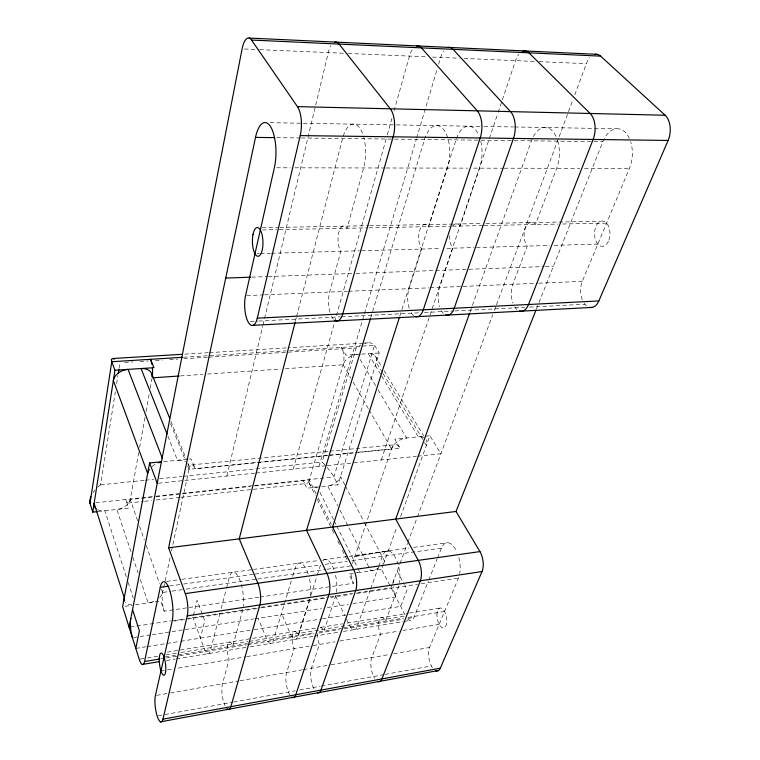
<?xml version="1.0" encoding="UTF-8"?>
<svg xmlns="http://www.w3.org/2000/svg" width="760" height="760" viewBox="0 0 760 760"><rect width="100%" height="100%" fill="white"/><g stroke="black" fill="none" stroke-linecap="round" stroke-linejoin="round"><path stroke-width="0.57" stroke-dasharray="3.8 2.85" d="M98.762 486.286L100.586 484.832L115.349 391.827M116.631 383.686L117.923 375.544M119.035 368.572L119.956 362.757M137.665 520.781L130.255 499.5L138.795 452M139.621 447.374L145.036 417.249M146.082 411.464L149.197 394.088M150.243 388.293L152.114 377.862M258.827 597.217L164.217 611.173A13.442 3.715 83.4 0 1 162.611 592.467L164.834 582.103M165.082 580.953L170.012 557.925M171.484 551.019L188.983 469.291A14.469 9.595 -22.1 0 0 187.976 463.856M193.448 615.391L197.087 600.21L204.725 620.806L200.412 638.153M226.822 476.073L262.76 326.069M263.036 324.919L328.282 52.601A19.066 7.837 -87.7 0 1 330.875 45.761M220.067 613.082L210.349 650.75A13.803 4.132 82.6 0 1 204.24 648.679L192.926 617.557M221.245 608.522L226.261 589.114M226.556 587.974L229.207 577.704A22.106 7.201 82.8 0 1 238.735 577.476A22.106 7.201 82.8 0 1 243.285 606.147M295.459 320.995L296.352 317.556M296.647 316.407L342.57 138.482A28.813 12.407 -89.3 0 1 359.755 128.126A28.813 12.407 -89.3 0 1 363.613 167.941L347.111 228.275A13.946 5.956 88.7 0 0 338.922 231.999A13.946 5.956 88.7 0 0 340.803 251.322L329.65 292.068A18.183 7.667 87.4 0 0 330.495 313.709M293.246 469.148L386.992 135.954M387.315 134.814L392.445 116.555M394.05 110.855L409.459 56.078A18.515 8.635 -86.7 0 1 412.385 49.466M316.103 493.8L309.291 480.035L343.159 364.743A12.283 5.178 86.2 0 0 341.459 347.377L345.981 355.148L360.487 354.198M318.972 466.469L416.299 139.232M416.641 138.092L437.256 68.78M438.605 64.239L440.638 57.418A18.306 8.93 -86.2 0 1 443.678 50.882M324.881 464.778L322.126 462.051L356.221 347.88L360.924 345.002M291.289 580.896L273.315 640.461A13.509 4.636 81.9 0 1 266.494 638.571L258.162 618.25M292.647 576.403L295.022 568.528A21.603 8.046 82.2 0 1 308.503 575.035M370.709 317.803L424.526 139.498A27.958 13.661 -88.6 0 1 443.545 129.475A27.958 13.661 -88.6 0 1 447.469 168.093L428.792 226.651A13.547 6.574 89.2 0 0 419.738 230.299A13.547 6.574 89.2 0 0 421.648 249.052L409.013 288.695A17.66 8.464 87.5 0 0 409.25 308.313M317.319 487.084A11.476 7.239 -27.2 0 1 309.291 480.035A11.486 4.465 84.1 0 1 302.964 480.253L306.878 488.243L337.962 484.776L379.259 352.972L374.575 345.315C372.476 342.133 368.001 342.522 364.809 343.472M309.491 599.602L297.74 636.471A13.395 4.826 81.7 0 1 290.662 634.647L282.065 614.555M310.916 595.137L316.967 576.146M317.319 575.035L320.52 564.975A21.404 8.36 82 0 1 321.47 562.666M399.75 316.341L401.546 310.707M401.907 309.577L455.981 139.887A27.626 14.117 -88.2 0 1 478.505 134.577M381.292 459.971L497.762 113.506M498.142 112.376L515.536 60.629A17.793 9.595 -85.1 0 1 518.852 54.302M352.488 563.521L391.485 448.913A13.214 8.255 -30.1 0 1 406.609 437.998L377.065 388.056M370.281 589.893L357.038 626.781A13.11 5.263 81.1 0 1 349.334 625.119L346.541 619.219M370.68 588.781L378.299 567.549M378.708 566.428L382.318 556.367A20.928 9.091 81.4 0 1 394.326 555.731A20.928 9.091 81.4 0 1 399.503 582.73M470.012 312.084L472.007 306.527M472.406 305.416L531.496 140.818A26.847 15.152 -87.4 0 1 556.643 137.712M249.204 641.383L405.631 615.98L381.567 569.335L383.049 565.231M383.43 564.205L397.014 526.633M400.634 516.619L429.894 435.736L425.258 436.183M392.151 584.535L391.001 587.613L357.513 592.677M392.53 583.509L399.637 564.461M400.045 563.359L407.474 543.428M407.892 542.317L416.974 517.968M417.382 516.857L492.717 314.83M494.38 310.394L496.033 305.947M496.451 304.836L573.116 99.237M574.778 94.791L586.378 63.669A17.328 10.165 -83.8 0 1 589.931 57.522M407.692 618.972A12.844 5.662 80.4 0 0 413.905 617.49L428.336 581.153M428.773 580.051L437.076 559.142M437.513 558.039L441.455 548.131A20.473 9.747 80.7 0 1 456.969 552.102M536.38 309.12L538.564 303.62M539.001 302.527L602.88 141.702A26.106 16.046 -86.4 0 1 629.536 138.709M432.43 667.707A13.442 6.013 79 0 1 429.523 647.472L458.489 578.075A20.473 9.747 80.7 0 0 458.964 576.783M582.283 299.716A16.53 10.003 88 0 1 582.303 281.342L629.413 168.425A26.106 16.046 -86.4 0 0 630.648 141.655M93.072 492.594L94.971 490.114M97.784 487.16L98.629 486.409M158.308 715.778L232.417 702.259M233.586 702.04L295.194 690.802M299.716 689.985L320.235 686.232M321.404 686.024L384.009 674.605M385.168 674.395L431.404 665.959M156.57 695.362L169.29 693.13M170.449 692.93L238.802 680.931M239.97 680.732L302.413 669.769M303.544 669.579L330.011 664.933M331.17 664.725L389.082 654.569M393.709 653.752L429.523 647.472M162.041 670.804L164.217 670.434M167.475 669.892L172.891 668.981M178.296 668.078L245.67 656.792M246.696 656.621L311.609 645.753M313.177 645.487L334.989 641.829M339.805 641.022L399.171 631.075M402.857 630.467L439.156 624.378M166.516 660.459L175.284 659.024M176.443 658.834L245.945 647.415M250.391 646.684L312.94 636.405M314.079 636.225L339.007 632.12M343.482 631.389L403.151 621.585M404.31 621.395L410.115 620.445M165.157 657.01L247.447 643.596M249.527 643.255L314.44 632.672M319.19 631.892L341.534 628.254M343.482 627.94L403.341 618.174M407.987 617.424L444.552 611.458M160.711 658.863L165.328 658.112M166.487 657.922L246.497 644.841M247.655 644.651L314.022 633.811M318.668 633.051L339.596 629.631M344.251 628.871L403.455 619.191M408.101 618.431L413.905 617.49M167.323 652.146L316.094 628.111M320.682 627.37L342.513 623.846M347.111 623.105L408.329 613.216M409.478 613.035L440.819 607.971M140.391 659.053L146.195 658.103M147.355 657.922L157.805 656.222M165.927 654.901L176.377 653.211M181.023 652.45L248.045 641.573M135.802 648.403L146.186 646.75M147.345 646.57L165.803 643.644M166.953 643.463L179.645 641.45M180.804 641.269L252.956 629.822M254.125 629.641L321.337 618.982M322.506 618.792L400.681 606.394L407.037 589.874L404.842 585.703M133.599 637.545L151.107 634.828M152.275 634.647L170.962 631.76M172.13 631.579L253.526 618.972M254.685 618.792L321.518 608.447M327.322 607.544L348.213 604.314M352.858 603.592L395.808 596.942A12.635 5.519 80.9 0 1 393.205 586.663M130.273 627.028L170.886 620.892M172.045 620.711L184.803 618.783M185.962 618.611L259.569 607.487M260.737 607.306L328.558 597.056M329.726 596.875L352.887 593.38M174.373 621.091L185.573 619.39M187.796 619.058L257.402 608.522M261.639 607.876L325.822 598.158M330.666 597.427L351.49 594.272M356.449 593.522L417.449 584.288M421.23 583.708L458.489 578.075M259.996 597.047L353.428 583.253A12.578 5.168 81.7 0 1 350.92 571.795M124.944 606.29L131.936 605.283M135.432 604.779L160.759 601.131L164.217 611.173M353.305 573.401L348.916 574.038L353.428 583.253M357.694 572.774L381.567 569.335M159.543 597.512A13.424 8.056 -21 0 0 162.611 592.467L170.839 591.299M172.007 591.137L184.927 589.313M186.105 589.152L256.585 579.196M257.754 579.034L325.888 569.411M327.056 569.25L351.728 565.763M169.603 586.008L182.457 584.212M183.625 584.05L253.887 574.265M255.065 574.094L320.52 564.975M325.185 564.328L347.339 561.241M352.003 560.595L441.455 548.131M166.535 581.428L180.623 579.49M181.792 579.329L252.31 569.62M253.469 569.458L318.915 560.452M323.57 559.816L348.061 556.443M349.229 556.282L409.051 548.045M413.687 547.409L447.783 542.716M98.258 511.508L128.706 508.117L125.732 499.491A12.207 3.183 84.9 0 0 130.255 499.5L154.993 496.812M95.769 502.75L154.869 496.337M156.018 496.204L253.099 485.668M254.182 485.555L333.897 476.9L374.575 345.315L287.242 350.769M156.17 496.679L250.401 486.438M255.113 485.925L309.291 480.035M128.279 503.063L143.431 501.4M144.59 501.277L151.582 500.507M156.246 499.994L179.522 497.439M180.68 497.306L306.432 483.502M158.403 483.208L254.79 473.157M255.958 473.034L326.03 465.728M327.199 465.604L416.366 456.313M417.534 456.19L440.914 453.748L429.894 435.736M100.586 484.832L144.191 480.349M145.369 480.225L153.615 479.38M159.505 478.772L181.897 476.472M183.075 476.349L322.126 462.051M187.673 466.022L188.983 469.291L257.269 462.422M258.447 462.298L327.911 455.316M329.089 455.192L353.818 452.703M358.52 452.228L391.485 448.913A13.433 6.108 83.7 0 1 400.092 448.229L394.81 439.147L424.099 436.297M188.983 469.291A14.43 4.446 84.7 0 1 195.263 468.853L354.188 452.846M355.366 452.732L400.092 448.229M191.729 464.873L328.567 451.298M329.726 451.174L395.371 444.666M163.609 461.615L187.767 459.258M188.917 459.154L191.207 458.926L195.263 468.853M180.414 375.924L202.825 374.385M207.546 374.053L280.659 369.037M285.38 368.714L343.159 364.743A12.322 8.37 -30.3 0 1 357.162 354.416M361.599 354.131L379.259 352.972M124.678 362.463L132.952 361.94M140.04 361.494L148.305 360.971M155.401 360.525L162.488 360.078M169.575 359.632L177.84 359.109M183.749 358.739L207.375 357.257M208.553 357.181L356.221 347.88M363.213 343.149L288.183 347.785M364.382 343.073L367.887 342.855M184.803 354.141L208.211 352.697M209.389 352.63L286.995 347.861M183.521 357.248L286.064 350.844M250.306 321.48L257.422 321.109M258.609 321.052L340.413 316.844M341.591 316.777L419.729 312.759M424.431 312.512L453.862 311.001M455.05 310.935L524.827 307.344M529.539 307.097L584.896 304.247M246.724 295.592L263.312 294.88M264.499 294.832L347.424 291.308M348.602 291.26L428.953 287.85M430.122 287.802L461.985 286.444M463.163 286.397L537.567 283.242M538.745 283.185L582.303 281.342M251.731 277.134L267.102 276.583M268.29 276.535L354.768 273.41M355.946 273.372L544.065 266.57M545.233 266.532L553.413 266.238M257.194 253.669L259.397 253.602M260.499 253.574L270.38 253.298M271.472 253.27L359.404 250.8M361.466 250.743L441.132 248.51M446.927 248.349L474.097 247.579M476.453 247.513L549.746 245.461M554.192 245.337L597.835 244.112M262.561 229.957L277.01 229.662M279.214 229.624L367.992 227.857M369.018 227.839L450.423 226.223M452.371 226.185L483.18 225.577M484.13 225.559L558.096 224.086M562.581 224L606.584 223.126M262.238 227.715L278.806 227.401M279.993 227.373L368.486 225.691M369.664 225.663L481.127 223.544M485.868 223.45L600.761 221.264M276.649 167.789L290.387 167.808M294.927 167.817L385.063 167.989M386.127 167.989L467.647 168.131M473.641 168.141L503.206 168.197M504.184 168.197L579.861 168.34M584.45 168.35L629.413 168.425M276.678 137.665L300.209 137.959M301.387 137.978L602.88 141.702M270.19 122.683L302.081 123.243M303.269 123.262L482.933 126.426M484.101 126.445L513.503 126.958M514.681 126.977L616.332 128.763M244.463 49.001L258.628 49.609M259.815 49.657L347.101 53.409M348.279 53.456L426.778 56.819M432.554 57.066L459.363 58.225M464.037 58.425L534.422 61.446M539.153 61.645L586.378 63.669M327.247 467.447L332.785 474.952L337.962 484.776M375.183 355.974L381.738 366.795M384.123 370.728L423.681 435.936M382.403 372.58L376.295 362.463A12.274 8.303 -30.6 0 0 368.258 353.695L381.073 374.993M383.012 373.587L423.956 441.36M424.565 442.367L426.398 445.398A13.167 8.189 -30.5 0 0 426.018 439.574M381.681 376.01L418.304 436.858A13.167 8.189 -30.5 0 1 424.089 437.827M360.173 359.518L376.456 387.04M343.159 364.743L350.825 378.081M353.181 382.195L368.505 408.88M369.094 409.906L391.485 448.913M397.157 571.102L404.291 584.658M344.859 484.984L340.508 476.644A11.428 7.191 -27.5 0 1 327.674 485.925L337.782 505.856M345.401 486.029L363.888 521.493M364.43 522.538L384.541 561.136A12.198 7.02 -27.7 0 1 382.688 564.271M339.91 510.055L370.766 570.893A12.198 7.02 -27.7 0 0 379.278 567.397M319.941 492.347L333.611 519.755M334.134 520.809L336.233 525.027M336.765 526.082L357.257 567.188M357.779 568.242L359.888 572.461A12.255 7.068 -27.4 0 1 356.05 572.461M318.202 498.028L331.293 524.486M309.139 482.99L315.181 495.225M317.195 499.301L331.654 528.589M332.167 529.625L334.21 533.776M337.791 541.025L340.356 546.212M342.37 550.306L347.928 561.554M335.569 595.992L344.679 615.277M170.943 421.334L186.181 458.992M187.957 463.391L188.841 465.585M170.553 423.577L185.041 459.496M167.931 436.24L177.469 460.265A14.469 9.595 -22.1 0 1 185.649 461.757M139.612 526.385L144.286 539.818M146.243 545.423L159.495 583.5M161.443 589.105L162.611 592.467M130.995 551.741L116.822 509.438A12.511 8.179 -19.9 0 0 130.255 499.5M132.857 557.308L138.082 572.888M140.315 579.576L148.152 602.946A13.424 8.056 -21 0 0 155.353 600.542M126.331 576.802L104.842 510.777A12.578 8.227 -19.4 0 1 97.555 509.694M128.155 582.397L133.247 598.063M242.791 609.415A22.106 7.201 82.8 0 1 242.459 610.783L232.826 645.981A10.944 3.439 82.1 0 0 227.762 644.356A10.944 3.439 82.1 0 0 229.111 659.566L222.48 683.8A14.478 4.418 81.7 0 0 225.055 705.688M322.705 560.861A21.404 8.36 82 0 1 334.505 571.33M335.569 575.329A21.404 8.36 82 0 1 336.509 592.173M335.891 595.356A21.404 8.36 82 0 1 335.502 596.695L323.922 631.123A10.602 3.999 81.1 0 0 320.255 627.332M317.442 633.688A10.602 3.999 81.1 0 0 319.447 644.433L311.457 668.183A14.031 5.139 80.6 0 0 314.184 689.367M480.823 141.455A27.626 14.117 -88.2 0 1 479.608 168.159L460.142 226.034A13.385 6.802 89.3 0 0 451.972 226.955M449.692 235.6A13.385 6.802 89.3 0 0 452.694 248.188L439.508 287.403A17.461 8.759 87.6 0 0 439.707 306.802M443.431 313.281A17.461 8.759 87.6 0 1 441.398 310.612M413.63 315.562A17.66 8.464 87.5 0 1 410.903 312.17M131.983 604.95A13.499 8.113 -20.6 0 1 125.457 602.376M152.009 466.555A14.554 9.671 -21.6 0 1 155.638 464.065M398.81 585.865A20.928 9.091 81.4 0 1 398.373 587.176L385.558 621.072A10.374 4.351 80.4 0 0 379.202 619.799A10.374 4.351 80.4 0 0 380.608 634.192L371.754 657.609A13.727 5.595 79.8 0 0 374.575 678.3M557.716 140.743A26.847 15.152 -87.4 0 1 556.681 168.292L535.429 224.542A13.015 7.306 89.8 0 0 525.331 228.066A13.015 7.306 89.8 0 0 527.278 246.088L512.848 284.287A16.986 9.415 87.8 0 0 512.933 303.164M516.904 309.453A16.986 9.415 87.8 0 1 514.739 306.859M458.84 557.602A20.473 9.747 80.7 0 1 459.724 573.714M586.473 305.824A16.53 10.003 88 0 1 584.183 303.316M393.272 583.091A12.635 5.519 80.9 0 1 394.06 579.405M309.538 579.072A21.603 8.046 82.2 0 1 310.498 596.068M309.909 599.279A21.603 8.046 82.2 0 1 309.529 600.628L298.481 635.274A10.697 3.847 81.4 0 0 292.837 633.802A10.697 3.847 81.4 0 0 294.215 648.66L286.596 672.553A14.155 4.94 80.9 0 0 289.769 694.773M333.355 319.029A18.183 7.667 87.4 0 1 331.55 316.226M386.346 551.2L354.055 556.529L388.198 550.914L386.346 551.2M437.057 613.054A10.155 4.674 79.7 0 0 443.365 627.978A10.155 4.674 79.7 0 0 445.217 612.845A10.155 4.674 79.7 0 0 437.057 613.054M608.922 240.065A12.663 7.752 -89.6 0 0 602.347 221.008A12.663 7.752 -89.6 0 0 595.498 239.932A12.663 7.752 -89.6 0 0 608.922 240.065"/><path stroke-width="1.14" d="M97.156 511.632L92.767 512.126L90.003 503.376L111.767 361.722L111.378 359.442L112.376 358.54L114.589 359.109M92.767 512.126L114.95 370.243L111.767 361.722L182.343 357.314M118.294 373.226L118.845 369.731M161.272 461.833L149.615 462.973L122.607 606.622L139.222 659.243A14.117 3.581 83.2 0 0 144.552 661.504L159.552 659.053M129.105 627.209L242.107 48.896A19.665 6.906 -88.7 0 1 251.541 40.042L600.628 56.136L665.105 115.235A18.354 11.742 -84.7 0 1 668.116 140.448L598.832 300.951A16.53 10.003 88 0 1 589.275 307.325M135.802 648.403L139.384 630.8L132.553 609.596M144.552 661.504L160.255 587.309L168.435 586.169M160.255 587.309A22.648 6.26 83.4 0 1 169.432 589.542A22.648 6.26 83.4 0 1 172.121 621.433L155.41 695.561A14.829 3.838 82.4 0 0 157.177 716.082A14.829 3.838 82.4 0 0 162.944 719.178L187.255 615.847A15.742 4.531 83.2 0 0 185.316 593.617L168.625 547.789L255.502 137.408A29.725 10.953 90 0 1 270.588 126.692A29.725 10.953 90 0 1 274.351 167.78L245.537 295.64A18.734 6.745 87.2 0 0 247.998 321.717A18.734 6.745 87.2 0 0 257.279 318.183L598.832 300.951M257.279 318.183L300.228 135.593A21.023 8.142 -89.3 0 0 297.426 106.628L251.541 40.042M295.165 322.145L239.229 538.859L257.877 583.262A15.352 5.206 82.6 0 1 259.863 604.931L230.888 706.686A14.478 4.418 81.7 0 1 226.936 708.633M370.358 318.944L306.546 530.356L326.952 573.41A14.981 5.804 82 0 1 328.976 594.548L295.792 694.754A14.155 4.94 80.9 0 1 291.906 697.186M399.389 317.471L332.604 527.06L353.666 569.601A14.839 6.023 81.7 0 1 355.699 590.529L320.948 690.128A14.031 5.139 80.6 0 1 317.471 692.844M469.613 313.205L395.703 519.08L418.266 560.386A14.497 6.545 81.1 0 1 420.337 580.811L381.928 678.917A13.727 5.595 79.8 0 1 377.511 681.397M435.565 670.69A13.442 6.013 79 0 0 440.315 668.183L482.03 571.539A14.174 7.002 80.4 0 0 479.94 551.589L456.019 511.461L535.942 310.222M90.811 496.707L89.784 500.403L90.003 503.376M162.944 719.178L440.315 668.183M160.388 721.838L438.624 670.481M142.215 664.458L158.84 661.722M187.255 615.847L482.03 571.539M185.316 593.617L479.94 551.589M168.625 547.789L456.019 511.461M153.292 377.786L179.236 376M114.95 370.243L153.938 367.697L150.518 359.309A13.12 3.724 86.3 0 1 151.876 364.287M182.466 354.284L112.622 358.53M253.07 325.346L592.353 307.401M225.72 278.074L250.553 277.181M300.228 135.593L668.116 140.448M255.502 137.408L274.331 137.636M297.426 106.628L665.105 115.235M249.071 38.057L597.065 54.33M151.886 374.195L169.66 418.161M167.067 434.055L141.056 368.543A13.404 9.623 -20.9 0 1 152.228 376.96A13.12 3.724 86.3 0 0 152.399 368.22M162.336 458.318L128.06 369.388A13.48 9.69 -20.3 0 0 113.344 380.532L147.639 473.452A14.554 9.671 -21.6 0 1 149.35 469.509M149.615 462.973L157.225 483.331M132.43 637.725A13.861 3.486 83.5 0 1 130.815 618.459M445.911 314.897A17.461 8.759 87.6 0 0 454.214 308.247L513.475 138.405A19.465 10.402 -87.1 0 0 510.53 111.615L453.045 49.334A18.306 8.93 -86.2 0 0 448.087 47.509M334.78 320.312A18.183 7.667 87.4 0 0 342.741 313.87L393.158 136.819A20.339 9.186 -88.4 0 0 390.288 108.803L339.074 44.08A19.066 7.837 -87.7 0 0 334.704 42.209M124.555 600.98A13.499 8.113 -20.6 0 1 124.26 597.883L94.126 503.424A12.578 8.227 -19.4 0 0 95.978 508.62M158.327 462.849A14.554 9.671 -21.6 0 1 161.034 462.033M519.555 311.001A16.986 9.415 87.8 0 0 528.533 304.494L593.142 139.46A18.895 11.125 -86 0 0 590.159 113.477L528.922 52.829A17.793 9.595 -85.1 0 0 522.614 51.338M594.994 54.368A17.328 10.165 -83.8 0 1 600.628 56.136M415.273 316.512A17.66 8.464 87.5 0 0 423.282 309.805L480.197 137.968A19.712 10.079 -87.5 0 0 477.27 110.837L421.439 47.87A18.515 8.635 -86.7 0 0 416.641 46.037M159.277 658.369A11.21 2.992 82.8 0 0 163.761 675.269A11.21 2.992 82.8 0 0 164.54 658.778A11.21 2.992 82.8 0 0 159.277 658.369M253.032 234.355A14.383 5.253 88.4 0 0 257.887 256.3A14.383 5.253 88.4 0 0 262.162 235.134A14.383 5.253 88.4 0 0 253.032 234.355"/></g></svg>
